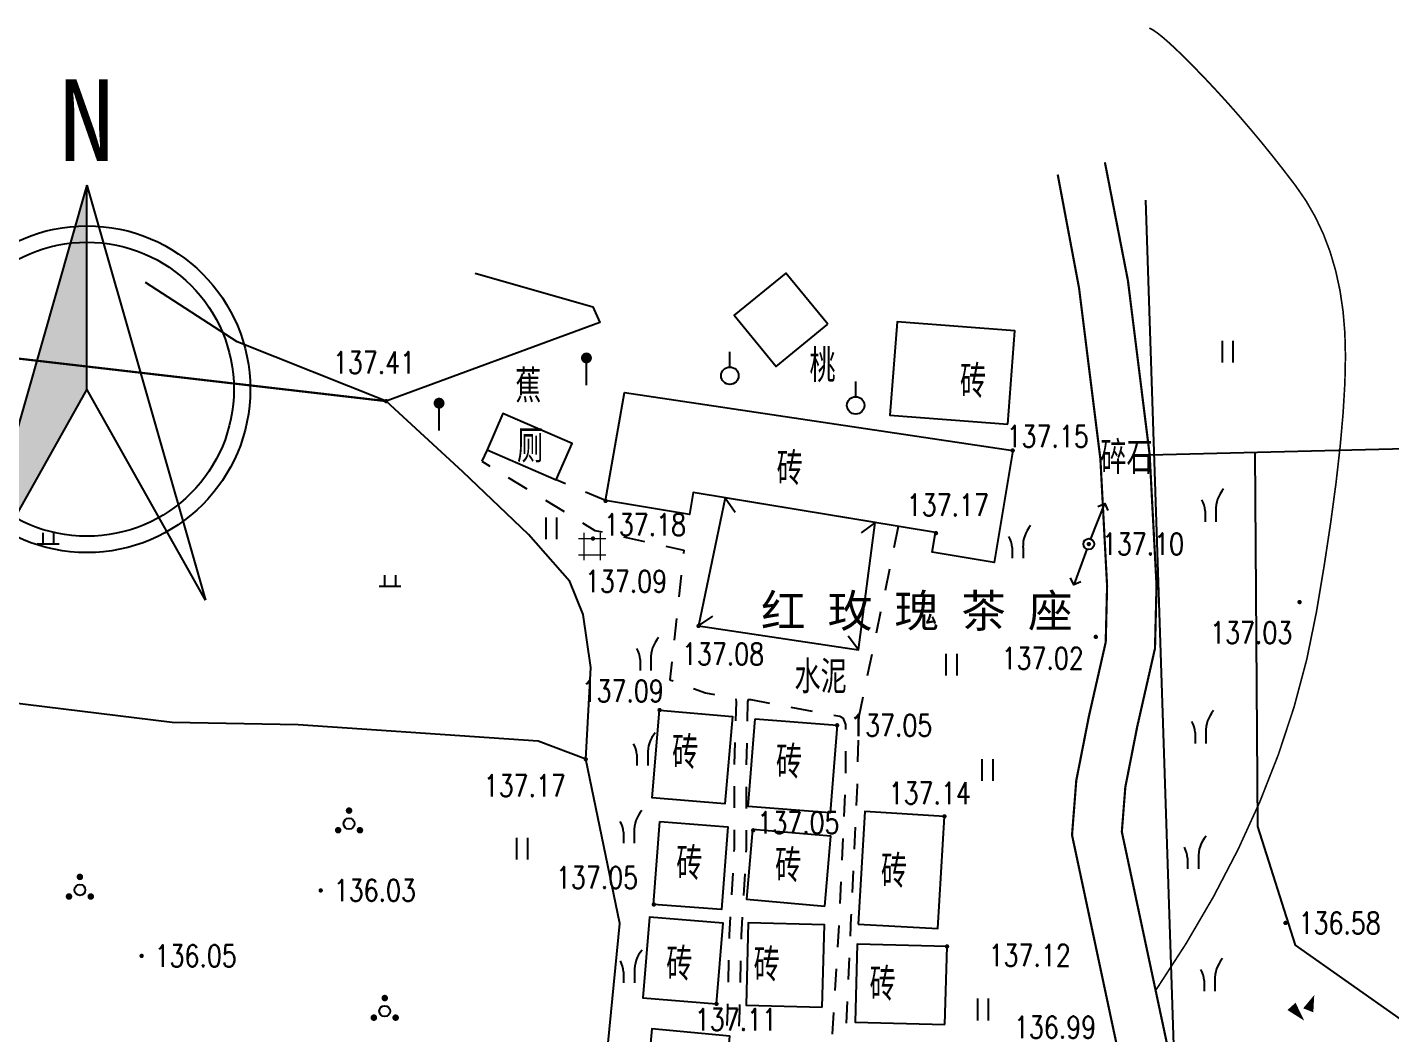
# Model space of a CAD drawing. Extents: x 529262 to 576451, y 2694391 to 2717535.
# Drawn here: x 564030.3 to 564092.9, y 2711454.5 to 2711500.7 of the extents above; entities that cross this region are included whole.
import ezdxf
from ezdxf.enums import TextEntityAlignment as Align

# ---------------------------------------------------------------- set-up
doc = ezdxf.new("R2010")
doc.units = 0
doc.linetypes.add('X2', pattern=[10, 8, -2])
doc.linetypes.add('X6', pattern=[2, 1, -1])
for name, color, linetype in [('DGX', 8, 'Continuous'), ('DLDW', 8, 'Continuous'), ('DLSS', 4, 'Continuous'), ('DMTZ', 8, 'Continuous'), ('GCD', 8, 'Continuous'), ('GXYZ', 8, 'Continuous'), ('JMD', 8, 'Continuous'), ('ZBTZ', 8, 'Continuous'), ('ZJ', 7, 'Continuous'), ('路名', 7, 'Continuous')]:
    doc.layers.add(name, color=color, linetype=linetype)
doc.layers.add('SXSS', color=5, linetype='Continuous', lineweight=0)
doc.styles.add('HZ', font='rs.shx', dxfattribs={"width": 0.8, "bigfont": 'hztxt.shx'})
doc.styles.get("Standard").update_dxf_attribs({"font": '', "height": 2.5, "bigfont": 'smfs.shx'})
doc.styles.add('等线体', font='simhei.ttf')
doc.styles.get('Standard').set_extended_font_data('FangSong_GB2312')
doc.linetypes.add('10421', pattern='A,2,[150,AAA.SHX,S=0.5,R=0,X=0,Y=0.5],1e-11', length=2)
doc.linetypes.add('1161', pattern='A,0,[149,AAA.SHX,S=0.15,R=0,X=0,Y=0],-1.6', length=1.6)

# ---------------------------------------------------------------- blocks, each defined once
blk = doc.blocks.new('Compass1')
for p, q in [((0, 12.5), (-7.246, -12.861)), ((0, 0), (0, 12.5)), ((0, 0), (-7.246, -12.861))]:
    blk.add_line(p, q)
at = {"color": 2}
for p, q in [((0, 12.5), (7.258, -12.904)), ((7.258, -12.904), (0, 0))]:
    blk.add_line(p, q, dxfattribs=at)
at = {"color": 3}
blk.add_circle((0, 0), 10, dxfattribs=at)
at = {"color": 2}
blk.add_circle((0, 0), 9, dxfattribs=at)
blk.add_solid([(-7.246, -12.861), (0, 12.5), (0, 0)], dxfattribs=at)
at = {"color": 3}
blk.add_text('N', height=5, dxfattribs=at).set_placement((-0.014, 13.97), align=Align.CENTER)
blk = doc.blocks.new('GC200')
at = {"linetype": 'Continuous', "const_width": 0.2, "flags": 128}
blk.add_lwpolyline([(-0.1, 0, 1), (0.1, 0, 1)], format="xyb", close=True, dxfattribs=at)
blk = doc.blocks.new('gc146')
for p, q in [((-1.25, 0.75), (1.25, 0.75)), ((-0.75, -1.25), (-0.75, 1.25)), ((0.75, -1.25), (0.75, 1.25)), ((-1.25, -0.75), (1.25, -0.75))]:
    blk.add_line(p, q)
blk = doc.blocks.new('gc125')
at = {"color": 8}
blk.add_line((0, 0.8), (0, 2.2), dxfattribs=at)
blk.add_circle((0, 0), 0.8, dxfattribs=at)
blk = doc.blocks.new('gc119')
at = {"color": 8}
for p, q in [((-1, 0), (1, 0)), ((-0.5, 1), (-0.5, 0)), ((0.5, 1), (0.5, 0))]:
    blk.add_line(p, q, dxfattribs=at)
blk = doc.blocks.new('gc121')
at = {"color": 8}
for p, q in [((-0.5, -1), (-0.5, 1)), ((0.5, -1), (0.5, 1))]:
    blk.add_line(p, q, dxfattribs=at)
blk = doc.blocks.new('gc246')
at = {"color": 8}
for p, q in [((-0.5, 1), (-0.5, 0)), ((0.5, 1), (0.5, 0))]:
    blk.add_line(p, q, dxfattribs=at)
for centre, radius, start, end in [((3.4, 1.11), 2.91, 139.3312, 182.0887), ((-2.94, 0.81), 2.45, 4.3743, 29.0242)]:
    blk.add_arc(centre, radius, start, end, dxfattribs=at)
blk = doc.blocks.new('gc090')
at = {"color": 8}
for points in [[(1.07, 1.45, 0, 1, 0), (0.52, 0.05, 1, 1, 0)], [(-1.02, 0.41, 1, 0, 0), (0.15, -0.9, 0, 0, 0)]]:
    blk.add_lwpolyline(points, format="xyseb", dxfattribs=at)
blk = doc.blocks.new('gc013b')
at = {"linetype": 'Continuous'}
blk.add_line((0.5, 0), (4, 0), dxfattribs=at)
at = {"linetype": 'Continuous', "flags": 128}
blk.add_lwpolyline([(3.5, 0.5), (4, 0), (3.5, -0.5)], dxfattribs=at)
blk = doc.blocks.new('gc170')
at = {"color": 8, "linetype": 'Continuous'}
blk.add_circle((0, 0), 0.5, dxfattribs=at)
blk = doc.blocks.new('gc165')
at = {"color": 8}
blk.add_line((0, 0), (0, 2), dxfattribs=at)
at = {"color": 8, "const_width": 0.5}
blk.add_lwpolyline([(-0.25, 2.5, 1), (0.25, 2.5, 1)], format="xyb", close=True, dxfattribs=at)
blk = doc.blocks.new('gc254')
at = {"color": 8, "const_width": 0.3}
for points in [[(-0.15, 1.2, 1), (0.15, 1.2, 1)], [(-1.15, -0.6, 1), (-0.85, -0.6, 1)], [(0.85, -0.6, 1), (1.15, -0.6, 1)]]:
    blk.add_lwpolyline(points, format="xyb", close=True, dxfattribs=at)
at = {"color": 8}
blk.add_circle((0, 0), 0.5, dxfattribs=at)

msp = doc.modelspace()

# ---------------------------------------------------------------- linework, layer by layer
at = {"layer": 'DGX', "linetype": 'Continuous', "lineweight": -2, "const_width": 0.075, "flags": 128}
msp.add_lwpolyline([(564081.792, 2711500.691), (564081.951, 2711500.613), (564082.157, 2711500.474), (564082.412, 2711500.272), (564082.714, 2711500.008), (564083.063, 2711499.682), (564083.461, 2711499.295), (564083.906, 2711498.845), (564084.399, 2711498.334), (564084.915, 2711497.783), (564085.431, 2711497.216), (564085.946, 2711496.631), (564086.461, 2711496.03), (564086.975, 2711495.413), (564087.488, 2711494.778), (564088, 2711494.126), (564088.512, 2711493.458), (564088.995, 2711492.761), (564089.42, 2711492.022), (564089.789, 2711491.241), (564090.101, 2711490.418), (564090.355, 2711489.554), (564090.553, 2711488.648), (564090.693, 2711487.701), (564090.777, 2711486.711), (564090.804, 2711485.627), (564090.778, 2711484.395), (564090.696, 2711483.016), (564090.561, 2711481.488), (564090.371, 2711479.812), (564090.126, 2711477.988), (564089.828, 2711476.017), (564089.474, 2711473.897), (564089.026, 2711471.707), (564088.442, 2711469.521), (564087.722, 2711467.34), (564086.867, 2711465.165), (564085.876, 2711462.995), (564084.749, 2711460.83), (564083.486, 2711458.67), (564082.087, 2711456.515)], dxfattribs=at)
at = {"layer": 'DLDW', "linetype": 'Continuous', "lineweight": -2, "elevation": 137.09, "flags": 128}
msp.add_lwpolyline([(564054.562, 2711479.953), (564055.287, 2711481.616), (564052.115, 2711482.999), (564051.39, 2711481.336)], close=True, dxfattribs=at)
at = {"layer": 'DLSS', "linetype": 'Continuous', "lineweight": -2, "const_width": 0.1, "elevation": 138.16, "flags": 128}
msp.add_lwpolyline([(564081.498, 2711444.748), (564081.498, 2711444.748), (564081.552, 2711445.143), (564082.272, 2711447.146), (564082.763, 2711449.401), (564082.763, 2711451.587), (564082.591, 2711454.152), (564080.535, 2711463.799), (564080.695, 2711465.847), (564081.241, 2711468.624), (564082.058, 2711472.222), (564082.128, 2711475.117), (564081.813, 2711481.105), (564080.813, 2711489.111), (564079.757, 2711494.529)], dxfattribs=at)
at = {"layer": 'DLSS', "linetype": 'X2', "lineweight": -2, "const_width": 0.1, "elevation": 138.16, "flags": 128}
msp.add_lwpolyline([(564079.123, 2711444.241), (564079.36, 2711444.631), (564080.068, 2711447.688), (564080.494, 2711449.645), (564080.494, 2711451.511), (564080.338, 2711453.838), (564078.248, 2711463.648), (564078.443, 2711466.155), (564079.021, 2711469.094), (564079.795, 2711472.503), (564079.858, 2711475.085), (564079.551, 2711480.905), (564078.57, 2711488.76), (564077.59, 2711493.968)], dxfattribs=at)
at = {"layer": 'DLSS', "linetype": 'X6', "lineweight": -2, "flags": 128}
for points in [[(564051.39, 2711481.336), (564051.149, 2711480.805), (564056.333, 2711477.636), (564060.426, 2711476.726), (564059.776, 2711470.779), (564061.408, 2711470.178), (564062.743, 2711469.932), (564062.808, 2711469.893)], [(564070.269, 2711477.818), (564068.458, 2711469.088), (564068.375, 2711465.929), (564068.097, 2711459.894), (564067.739, 2711452.097)], [(564062.808, 2711469.893), (564062.825, 2711469.769), (564062.727, 2711466.607), (564062.726, 2711463.011), (564062.503, 2711459.055), (564062.419, 2711455.595), (564062.391, 2711454.822)], [(564063.368, 2711469.868), (564063.348, 2711469.769), (564063.282, 2711466.599), (564063.281, 2711462.995), (564063.058, 2711459.033), (564062.974, 2711455.579), (564062.946, 2711454.802)], [(564063.368, 2711469.868), (564063.49, 2711469.87), (564067.585, 2711469.106), (564067.722, 2711469.031), (564067.838, 2711468.718), (564067.842, 2711466.254), (564067.557, 2711459.878), (564067.093, 2711452.118)]]:
    msp.add_lwpolyline(points, dxfattribs=at)
at = {"layer": 'DLSS', "linetype": 'X6', "flags": 128}
msp.add_lwpolyline([(564056.83, 2711479.003), (564054.562, 2711479.953)], dxfattribs=at)
at = {"layer": 'DMTZ', "linetype": '10421', "lineweight": -2, "flags": 128}
for points in [[(564055.914, 2711467.13), (564056.145, 2711471.334), (564055.799, 2711473.773), (564055.178, 2711475.296), (564053.287, 2711477.44), (564050.265, 2711480.322), (564046.748, 2711483.568), (564046.748, 2711483.568)], [(564052.474, 2711451.437), (564055.87, 2711451.776), (564056.804, 2711452.71), (564057.484, 2711459.586), (564055.914, 2711467.13), (564053.729, 2711467.959), (564042.703, 2711468.711), (564036.919, 2711468.811), (564022.686, 2711470.561), (564011.559, 2711471.488), (564007.517, 2711469.379), (564004.841, 2711466.401), (564003.215, 2711460.229), (564002.775, 2711458.567)], [(564052.474, 2711451.437), (564055.87, 2711451.776), (564056.804, 2711452.71), (564057.484, 2711459.586), (564055.914, 2711467.13), (564053.729, 2711467.959), (564042.703, 2711468.711), (564036.919, 2711468.811), (564022.686, 2711470.561), (564011.559, 2711471.488), (564007.517, 2711469.379), (564004.841, 2711466.401), (564003.215, 2711460.229), (564002.775, 2711458.567)]]:
    msp.add_lwpolyline(points, dxfattribs=at)
at = {"layer": 'GXYZ', "linetype": 'Continuous', "lineweight": -2}
msp.add_line((564083.852, 2711426.279), (564081.634, 2711492.799), dxfattribs=at)
at = {"layer": 'JMD', "linetype": 'Continuous', "lineweight": -2}
for p, q in [((564062.319, 2711479.13), (564062.772, 2711478.47)), ((564069.212, 2711477.993), (564068.57, 2711477.516)), ((564061.098, 2711473.248), (564061.754, 2711473.705)), ((564068.448, 2711472.148), (564067.966, 2711472.787))]:
    msp.add_line(p, q, dxfattribs=at)
at = {"layer": 'JMD', "linetype": 'Continuous', "lineweight": -2, "flags": 128}
for points, elevation in [([(564067.028, 2711487.098), (564065.098, 2711489.448), (564062.737, 2711487.51), (564064.667, 2711485.16)], 137.19), ([(564075.298, 2711482.508), (564075.628, 2711486.788), (564070.212, 2711487.206), (564069.882, 2711482.926)], 137.15), ([(564075.528, 2711481.308), (564074.678, 2711476.158), (564071.826, 2711476.629), (564071.976, 2711477.536), (564060.844, 2711479.374), (564060.678, 2711478.368), (564056.83, 2711479.003), (564057.691, 2711483.972)], 137.09), ([(564061.098, 2711473.248), (564068.448, 2711472.148), (564069.212, 2711477.993), (564062.319, 2711479.13)], 137.08), ([(564059.308, 2711469.388), (564062.658, 2711469.098), (564062.309, 2711465.076), (564058.959, 2711465.366)], 137.09), ([(564063.698, 2711468.988), (564067.458, 2711468.688), (564067.137, 2711464.665), (564063.377, 2711464.965)], 137.04), ([(564068.428, 2711459.558), (564072.078, 2711459.358), (564072.388, 2711464.508), (564068.739, 2711464.728)], 136.96), ([(564059.318, 2711464.268), (564062.438, 2711464.028), (564062.145, 2711460.228), (564059.025, 2711460.468)], 139.09), ([(564066.898, 2711460.388), (564067.178, 2711463.598), (564063.575, 2711463.912), (564063.295, 2711460.702)], 137.01), ([(564061.919, 2711455.901), (564062.228, 2711459.598), (564058.839, 2711459.881), (564058.531, 2711456.183)], 137.11), ([(564066.778, 2711455.748), (564066.873, 2711459.536), (564063.376, 2711459.624), (564063.281, 2711455.836)], 136.94)]:
    msp.add_lwpolyline(points, close=True, dxfattribs=dict(at, elevation=elevation))
for points in [[(564072.412, 2711454.953), (564072.508, 2711458.538), (564068.388, 2711458.648), (564068.292, 2711455.063)], [(564062.226, 2711451.032), (564062.538, 2711454.418), (564058.953, 2711454.748), (564058.641, 2711451.362)]]:
    msp.add_lwpolyline(points, close=True, dxfattribs=at)
at = {"layer": 'ZBTZ', "linetype": '1161', "lineweight": -2, "elevation": 137.42, "flags": 128}
msp.add_lwpolyline([(564050.838, 2711489.448), (564056.248, 2711487.898), (564056.564, 2711487.172), (564046.748, 2711483.568), (564039.912, 2711486.283), (564035.698, 2711489.018)], dxfattribs=at)
msp.add_lwpolyline([(564050.838, 2711489.448), (564056.248, 2711487.898), (564056.564, 2711487.172), (564046.748, 2711483.568), (564039.912, 2711486.283), (564035.698, 2711489.018)], dxfattribs=at)
at = {"layer": 'ZBTZ', "linetype": 'Continuous', "lineweight": -2, "const_width": 0.1, "elevation": 137.41, "flags": 128}
msp.add_lwpolyline([(564046.748, 2711483.568), (564025.398, 2711486.038)], dxfattribs=at)
msp.add_lwpolyline([(564046.748, 2711483.568), (564025.398, 2711486.038)], dxfattribs=at)
at = {"layer": 'ZBTZ', "linetype": '1161', "flags": 128}
for points in [[(564081.813, 2711481.105), (564104.739, 2711481.662)], [(564086.638, 2711481.223), (564086.758, 2711464.037), (564088.5, 2711458.593), (564093.367, 2711455.171), (564103.314, 2711456.621), (564106.33, 2711450.684)]]:
    msp.add_lwpolyline(points, dxfattribs=at)

# ---------------------------------------------------------------- block references
at = {"layer": 'DMTZ', "linetype": 'Continuous', "lineweight": -2, "xscale": 0.5, "yscale": 0.5}
msp.add_blockref('gc090', (564088.836, 2711455.58), dxfattribs=at)
at = {"layer": 'GCD', "linetype": 'Continuous', "lineweight": -2}
ref = msp.add_blockref('GC200', (564046.748, 2711483.568, 137.41), dxfattribs=dict(at, xscale=0.5, yscale=0.5, zscale=0.5))
ref.add_attrib('height', '137.41', dxfattribs={"linetype": 'Continuous', "height": 1, "style": 'HZ', "width": 0.8}).set_placement((564044.306, 2711485.339, 137.41), align=Align.MIDDLE_LEFT)
ref = msp.add_blockref('GC200', (564046.748, 2711483.568, 137.41), dxfattribs=dict(at, xscale=0.5, yscale=0.5, zscale=0.5))
ref.add_attrib('height', '137.41', dxfattribs={"linetype": 'Continuous', "lineweight": -2, "height": 1, "style": 'HZ', "width": 0.8}).set_placement((564044.306, 2711485.339, 137.41), align=Align.MIDDLE_LEFT)
at = {"layer": 'GCD', "linetype": 'Continuous'}
ref = msp.add_blockref('GC200', (564075.523, 2711481.303, 137.15), dxfattribs=dict(at, xscale=0.5, yscale=0.5, zscale=0.5))
ref.add_attrib('height', '137.15', dxfattribs={"linetype": 'Continuous', "height": 1, "style": 'HZ', "width": 0.8}).set_placement((564075.243, 2711481.955, 137.15), align=Align.MIDDLE_LEFT)
at = {"layer": 'GCD', "linetype": 'Continuous', "lineweight": -2}
ref = msp.add_blockref('GC200', (564056.828, 2711478.988, 137.18), dxfattribs=dict(at, xscale=0.5, yscale=0.5, zscale=0.5))
ref.add_attrib('height', '137.18', dxfattribs={"linetype": 'Continuous', "height": 1, "style": 'HZ', "width": 0.8}).set_placement((564056.748, 2711477.895, 137.18), align=Align.MIDDLE_LEFT)
at = {"layer": 'GCD', "linetype": 'Continuous'}
ref = msp.add_blockref('GC200', (564072.001, 2711477.509, 137.17), dxfattribs=dict(at, xscale=0.5, yscale=0.5, zscale=0.5))
ref.add_attrib('height', '137.17', dxfattribs={"linetype": 'Continuous', "height": 1, "style": 'HZ', "width": 0.8}).set_placement((564070.659, 2711478.799, 137.17), align=Align.MIDDLE_LEFT)
at = {"layer": 'GCD', "linetype": 'Continuous', "lineweight": -2}
ref = msp.add_blockref('GC200', (564079.018, 2711477.008, 137.1), dxfattribs=dict(at, xscale=0.5, yscale=0.5, zscale=0.5))
ref.add_attrib('height', '137.10', dxfattribs={"linetype": 'Continuous', "height": 1, "style": 'HZ', "width": 0.8}).set_placement((564079.618, 2711477.008, 137.1), align=Align.MIDDLE_LEFT)
at = {"layer": 'GCD', "linetype": 'Continuous'}
ref = msp.add_blockref('GC200', (564056.248, 2711477.258, 137.09), dxfattribs=dict(at, xscale=0.5, yscale=0.5, zscale=0.5))
ref.add_attrib('height', '137.09', dxfattribs={"linetype": 'Continuous', "height": 1, "style": 'HZ', "width": 0.8}).set_placement((564055.881, 2711475.297, 137.09), align=Align.MIDDLE_LEFT)
at = {"layer": 'GCD', "linetype": 'Continuous', "lineweight": -2}
ref = msp.add_blockref('GC200', (564088.698, 2711474.344, 137.03), dxfattribs=dict(at, xscale=0.5, yscale=0.5, zscale=0.5))
ref.add_attrib('height', '137.03', dxfattribs={"linetype": 'Continuous', "height": 1, "style": 'HZ', "width": 0.8}).set_placement((564084.59, 2711472.939, 137.03), align=Align.MIDDLE_LEFT)
ref = msp.add_blockref('GC200', (564061.098, 2711473.248, 137.08), dxfattribs=dict(at, xscale=0.5, yscale=0.5, zscale=0.5))
ref.add_attrib('height', '137.08', dxfattribs={"linetype": 'Continuous', "height": 1, "style": 'HZ', "width": 0.8}).set_placement((564060.337, 2711471.96, 137.08), align=Align.MIDDLE_LEFT)
ref = msp.add_blockref('GC200', (564079.338, 2711472.748, 137.02), dxfattribs=dict(at, xscale=0.5, yscale=0.5, zscale=0.5))
ref.add_attrib('height', '137.02', dxfattribs={"linetype": 'Continuous', "height": 1, "style": 'HZ', "width": 0.8}).set_placement((564075.013, 2711471.761, 137.02), align=Align.MIDDLE_LEFT)
at = {"layer": 'GCD', "linetype": 'Continuous'}
ref = msp.add_blockref('GC200', (564059.308, 2711469.388, 137.09), dxfattribs=dict(at, xscale=0.5, yscale=0.5, zscale=0.5))
ref.add_attrib('height', '137.09', dxfattribs={"linetype": 'Continuous', "height": 1, "style": 'HZ', "width": 0.8}).set_placement((564055.728, 2711470.261, 137.09), align=Align.MIDDLE_LEFT)
ref = msp.add_blockref('GC200', (564067.458, 2711468.688, 137.05), dxfattribs=dict(at, xscale=0.5, yscale=0.5, zscale=0.5))
ref.add_attrib('height', '137.05', dxfattribs={"linetype": 'Continuous', "height": 1, "style": 'HZ', "width": 0.8}).set_placement((564068.058, 2711468.688, 137.05), align=Align.MIDDLE_LEFT)
at = {"layer": 'GCD', "linetype": 'Continuous', "lineweight": -2}
ref = msp.add_blockref('GC200', (564055.914, 2711467.13, 137.168), dxfattribs=dict(at, xscale=0.5, yscale=0.5, zscale=0.5))
ref.add_attrib('height', '137.17', dxfattribs={"linetype": 'Continuous', "height": 1, "style": 'HZ', "width": 0.8}).set_placement((564051.233, 2711465.915, 137.168), align=Align.MIDDLE_LEFT)
ref = msp.add_blockref('GC200', (564072.388, 2711464.508, 137.14), dxfattribs=dict(at, xscale=0.5, yscale=0.5, zscale=0.5))
ref.add_attrib('height', '137.14', dxfattribs={"linetype": 'Continuous', "height": 1, "style": 'HZ', "width": 0.8}).set_placement((564069.829, 2711465.574, 137.14), align=Align.MIDDLE_LEFT)
ref = msp.add_blockref('GC200', (564063.608, 2711463.868, 137.05), dxfattribs=dict(at, xscale=0.5, yscale=0.5, zscale=0.5))
ref.add_attrib('height', '137.05', dxfattribs={"linetype": 'Continuous', "height": 1, "style": 'HZ', "width": 0.8}).set_placement((564063.799, 2711464.22, 137.05), align=Align.MIDDLE_LEFT)
ref = msp.add_blockref('GC200', (564059.042, 2711460.462, 137.05), dxfattribs=dict(at, xscale=0.5, yscale=0.5, zscale=0.5))
ref.add_attrib('height', '137.05', dxfattribs={"linetype": 'Continuous', "height": 1, "style": 'HZ', "width": 0.8}).set_placement((564054.547, 2711461.699, 137.05), align=Align.MIDDLE_LEFT)
ref = msp.add_blockref('GC200', (564043.745, 2711461.108, 136.029), dxfattribs=dict(at, xscale=0.5, yscale=0.5, zscale=0.5))
ref.add_attrib('height', '136.03', dxfattribs={"linetype": 'Continuous', "height": 1, "style": 'HZ', "width": 0.8}).set_placement((564044.345, 2711461.108, 136.029), align=Align.MIDDLE_LEFT)
ref = msp.add_blockref('GC200', (564043.745, 2711461.108, 136.029), dxfattribs=dict(at, xscale=0.5, yscale=0.5, zscale=0.5))
ref.add_attrib('height', '136.03', dxfattribs={"linetype": 'Continuous', "lineweight": -2, "height": 1, "style": 'HZ', "width": 0.8}).set_placement((564044.345, 2711461.108, 136.029), align=Align.MIDDLE_LEFT)
at = {"layer": 'GCD', "linetype": 'Continuous'}
ref = msp.add_blockref('GC200', (564088.051, 2711459.614, 136.58), dxfattribs=dict(at, xscale=0.5, yscale=0.5, zscale=0.5))
ref.add_attrib('height', '136.58', dxfattribs={"linetype": 'Continuous', "height": 1, "style": 'HZ', "width": 0.8}).set_placement((564088.651, 2711459.614, 136.58), align=Align.MIDDLE_LEFT)
ref = msp.add_blockref('GC200', (564072.508, 2711458.538, 137.12), dxfattribs=dict(at, xscale=0.5, yscale=0.5, zscale=0.5))
ref.add_attrib('height', '137.12', dxfattribs={"linetype": 'Continuous', "height": 1, "style": 'HZ', "width": 0.8}).set_placement((564074.418, 2711458.128, 137.12), align=Align.MIDDLE_LEFT)
at = {"layer": 'GCD', "linetype": 'Continuous', "lineweight": -2}
ref = msp.add_blockref('GC200', (564035.519, 2711458.104, 136.046), dxfattribs=dict(at, xscale=0.5, yscale=0.5, zscale=0.5))
ref.add_attrib('height', '136.05', dxfattribs={"linetype": 'Continuous', "height": 1, "style": 'HZ', "width": 0.8}).set_placement((564036.119, 2711458.104, 136.046), align=Align.MIDDLE_LEFT)
ref = msp.add_blockref('GC200', (564035.519, 2711458.104, 136.046), dxfattribs=dict(at, xscale=0.5, yscale=0.5, zscale=0.5))
ref.add_attrib('height', '136.05', dxfattribs={"linetype": 'Continuous', "lineweight": -2, "height": 1, "style": 'HZ', "width": 0.8}).set_placement((564036.119, 2711458.104, 136.046), align=Align.MIDDLE_LEFT)
ref = msp.add_blockref('GC200', (564061.919, 2711455.901, 137.11), dxfattribs=dict(at, xscale=0.5, yscale=0.5, zscale=0.5))
ref.add_attrib('height', '137.11', dxfattribs={"linetype": 'Continuous', "height": 1, "style": 'HZ', "width": 0.8}).set_placement((564060.925, 2711455.184, 137.11), align=Align.MIDDLE_LEFT)
ref = msp.add_blockref('GC200', (564080.338, 2711453.838, 136.99), dxfattribs=dict(at, xscale=0.5, yscale=0.5, zscale=0.5))
ref.add_attrib('height', '136.99', dxfattribs={"linetype": 'Continuous', "height": 1, "style": 'HZ', "width": 0.8}).set_placement((564075.582, 2711454.829, 136.99), align=Align.MIDDLE_LEFT)
at = {"layer": 'GXYZ', "linetype": 'Continuous', "lineweight": -2}
for xscale, yscale, rotation in [(0.4999999998180872, 0.4999999998180872, 68.36760411580234), (0.5000000001817556, 0.5000000001817556, 249.7509907717093)]:
    msp.add_blockref('gc013b', (564079.018, 2711477.008), dxfattribs=dict(at, xscale=xscale, yscale=yscale, rotation=rotation))
at = {"layer": 'GXYZ', "linetype": 'Continuous', "lineweight": -2, "xscale": 0.5, "yscale": 0.5}
msp.add_blockref('gc170', (564079.018, 2711477.008), dxfattribs=at)
at = {"layer": 'SXSS', "color": 8, "linetype": 'Continuous', "lineweight": -2, "xscale": 0.5, "yscale": 0.5}
msp.add_blockref('gc146', (564056.213, 2711476.894), dxfattribs=at)
at = {"layer": 'ZBTZ', "linetype": 'Continuous', "lineweight": -2, "xscale": 0.5, "yscale": 0.5}
for name, p in [('gc121', (564085.402, 2711485.838)), ('gc165', (564055.948, 2711484.301)), ('gc125', (564062.534, 2711484.733)), ('gc125', (564068.313, 2711483.373)), ('gc165', (564049.181, 2711482.224)), ('gc121', (564054.343, 2711477.728)), ('gc246', (564058.661, 2711471.21)), ('gc121', (564072.72, 2711471.476)), ('gc246', (564058.515, 2711466.845)), ('gc121', (564074.372, 2711466.636)), ('gc246', (564057.893, 2711463.28)), ('gc121', (564053.003, 2711463.027)), ('gc246', (564057.905, 2711456.87)), ('gc121', (564074.166, 2711455.643))]:
    msp.add_blockref(name, p, dxfattribs=at)
at = {"layer": 'ZBTZ', "linetype": 'Continuous', "xscale": 0.5, "yscale": 0.5}
for name, p in [('gc246', (564084.609, 2711478.034)), ('gc119', (564031.227, 2711477.018)), ('gc119', (564031.227, 2711477.018)), ('gc246', (564075.749, 2711476.353)), ('gc119', (564046.925, 2711475.074)), ('gc246', (564084.146, 2711467.857)), ('gc246', (564083.804, 2711462.094)), ('gc246', (564084.56, 2711456.479))]:
    msp.add_blockref(name, p, dxfattribs=at)
at = {"layer": 'ZBTZ', "linetype": 'Continuous', "xscale": 0.5, "yscale": 0.5, "zscale": 0.5}
for p in [(564045.046, 2711464.173), (564045.046, 2711464.173), (564032.685, 2711461.129), (564032.685, 2711461.129), (564046.686, 2711455.568), (564046.686, 2711455.568)]:
    msp.add_blockref('gc254', p, dxfattribs=at)
at = {"layer": '路名', "xscale": 0.75, "yscale": 0.75}
msp.add_blockref('Compass1', (564033.009, 2711484.114), dxfattribs=at)

# ---------------------------------------------------------------- texts
at = {"layer": 'DLDW', "linetype": 'Continuous', "lineweight": -2, "style": 'HZ', "width": 0.8}
msp.add_text('厕', height=1.5, dxfattribs=at).set_placement((564053.36, 2711481.534), align=Align.MIDDLE)
at = {"layer": 'JMD', "linetype": 'Continuous', "lineweight": -2, "style": 'HZ', "width": 0.8}
for p in [(564074.302, 2711484.473), (564065.885, 2711480.469), (564061.085, 2711467.435), (564065.853, 2711466.994), (564061.273, 2711462.339), (564065.816, 2711462.244), (564070.673, 2711461.983), (564060.812, 2711457.722), (564064.827, 2711457.686), (564070.15, 2711456.8)]:
    msp.add_text('砖', height=1.5, dxfattribs=at).set_placement(p, align=Align.MIDDLE_RIGHT)
at = {"layer": 'ZJ', "color": 8, "linetype": 'Continuous', "lineweight": -2, "style": 'HZ', "width": 0.8}
for s, p in [('桃', (564066.79, 2711485.264)), ('蕉', (564053.274, 2711484.332)), ('水泥', (564066.701, 2711470.982))]:
    msp.add_text(s, height=1.5, dxfattribs=at).set_placement(p, align=Align.MIDDLE)
at = {"layer": 'ZJ', "color": 8, "linetype": 'Continuous', "style": 'HZ', "width": 0.8}
msp.add_text('碎石', height=1.5, dxfattribs=at).set_placement((564080.751, 2711481.055), align=Align.MIDDLE)
at = {"layer": 'ZJ', "color": 8, "linetype": 'Continuous', "lineweight": -2, "style": '等线体'}
msp.add_text('红 玫 瑰 茶 座', height=1.5, dxfattribs=at).set_placement((564071.118, 2711473.973), align=Align.MIDDLE)

doc.saveas('drawing.dxf')
